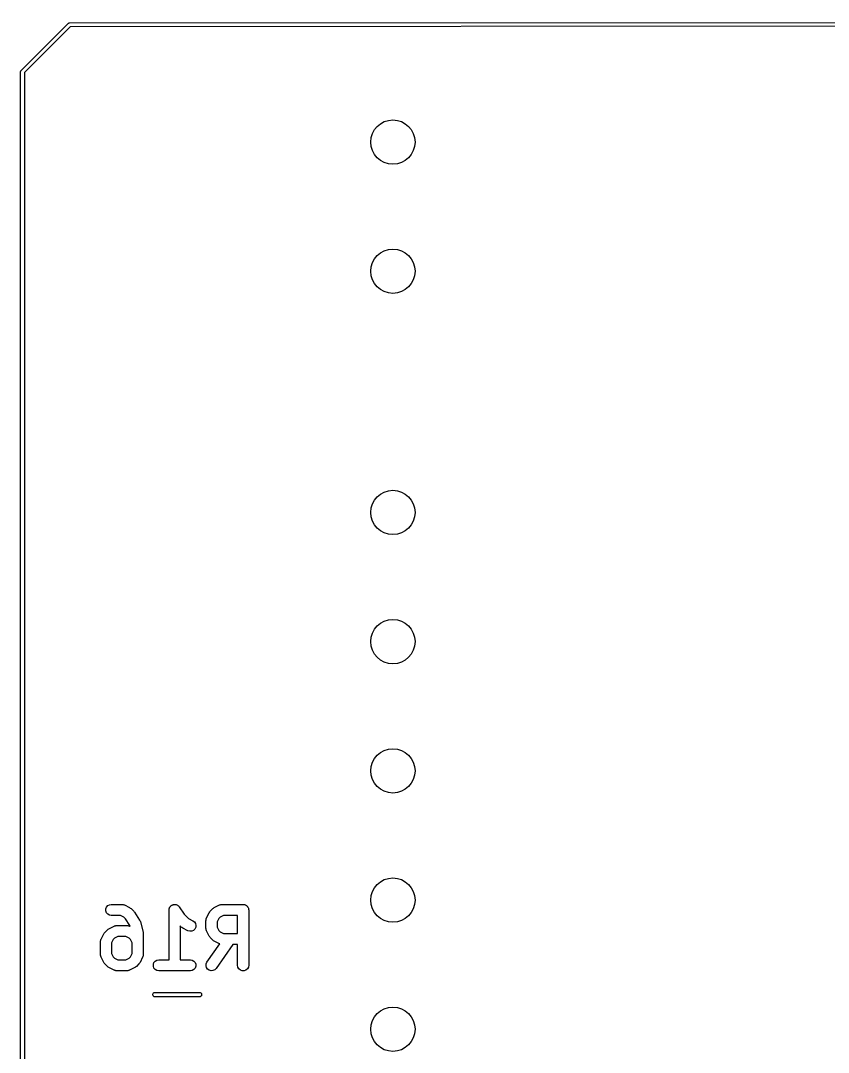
# Model space of a CAD drawing. Extents: x 81 to 161, y -172 to -32.
# Drawn here: x 81.48 to 103.36, y -59.84 to -31.89 of the extents above; entities that cross this region are included whole.
import ezdxf

# ---------------------------------------------------------------- set-up
doc = ezdxf.new("R2010")
doc.units = 0
doc.header["$MEASUREMENT"] = 0
doc.layers.add('BLACK', color=7, linetype='CONTINUOUS')

msp = doc.modelspace()

# ---------------------------------------------------------------- linework, layer by layer
at = {"layer": 'BLACK', "linetype": 'CONTINUOUS'}
for p, q in [((81.5002, -33.2371), (82.7671, -31.9702)), ((82.8247, -32.054), (81.584, -33.2947)), ((82.7671, -31.9702), (82.7713, -31.9651)), ((82.7713, -31.9651), (82.7771, -31.9618)), ((82.7771, -31.9618), (82.7825, -31.958)), ((82.7825, -31.958), (82.7847, -31.9574)), ((82.7847, -31.9574), (82.7866, -31.9563)), ((82.7866, -31.9563), (82.7931, -31.9551)), ((82.7931, -31.9551), (82.7996, -31.9534)), ((82.7996, -31.9534), (82.8062, -31.954)), ((82.8062, -31.954), (160.081, -31.8905)), ((160.063, -31.9905), (82.8247, -32.054)), ((81.4851, -33.2632), (81.4863, -33.2566)), ((81.4863, -33.2566), (81.4874, -33.2547)), ((81.4874, -33.2547), (81.488, -33.2525)), ((81.488, -33.2525), (81.4918, -33.2471)), ((81.4918, -33.2471), (81.4951, -33.2414)), ((81.4951, -33.2414), (81.5002, -33.2371)), ((81.4834, -33.2696), (81.4851, -33.2632)), ((81.484, -33.2762), (81.4834, -33.2696)), ((81.484, -170.813), (81.484, -33.2762)), ((81.584, -33.2947), (81.584, -170.794)), ((83.8101, -55.9036), (83.8436, -55.8637)), ((83.8436, -55.8637), (83.8887, -55.8376)), ((83.8887, -55.8376), (83.94, -55.8286)), ((83.94, -55.8286), (84.2257, -55.8286)), ((84.2257, -55.8286), (84.2342, -55.8301)), ((84.2342, -55.8301), (84.2429, -55.8296)), ((84.2429, -55.8296), (84.2597, -55.8346)), ((84.2597, -55.8346), (84.277, -55.8376)), ((84.277, -55.8376), (84.2845, -55.8419)), ((84.2845, -55.8419), (84.2928, -55.8444)), ((84.2928, -55.8444), (84.4357, -55.9158)), ((85.5304, -55.8977), (85.5394, -55.8822)), ((85.5394, -55.8822), (85.5457, -55.8768)), ((85.5457, -55.8768), (85.5507, -55.8701)), ((85.5507, -55.8701), (85.5656, -55.8602)), ((85.5656, -55.8602), (85.5793, -55.8487)), ((85.5793, -55.8487), (85.5871, -55.8458)), ((85.5871, -55.8458), (85.594, -55.8412)), ((85.594, -55.8412), (85.6114, -55.837)), ((85.6114, -55.837), (85.6282, -55.8308)), ((85.6282, -55.8308), (85.6366, -55.8308)), ((85.6366, -55.8308), (85.6446, -55.8289)), ((85.6446, -55.8289), (85.6624, -55.8308)), ((85.6624, -55.8308), (85.6803, -55.8308)), ((85.6803, -55.8308), (85.6881, -55.8337)), ((85.6881, -55.8337), (85.6964, -55.8346)), ((85.6964, -55.8346), (85.7125, -55.8425)), ((85.7125, -55.8425), (85.7293, -55.8487)), ((85.7293, -55.8487), (85.7357, -55.854)), ((85.7357, -55.854), (85.7431, -55.8577)), ((85.7431, -55.8577), (85.7555, -55.8706)), ((85.7555, -55.8706), (85.7692, -55.8822)), ((85.7692, -55.8822), (85.7733, -55.8894)), ((85.7733, -55.8894), (85.7791, -55.8954)), ((86.7301, -55.9158), (86.8729, -55.8444)), ((86.8729, -55.8444), (86.8812, -55.8419)), ((86.8812, -55.8419), (86.8887, -55.8376)), ((86.8887, -55.8376), (86.906, -55.8346)), ((86.906, -55.8346), (86.9228, -55.8296)), ((86.9228, -55.8296), (86.9315, -55.8301)), ((86.9315, -55.8301), (86.94, -55.8286)), ((86.94, -55.8286), (87.5114, -55.8286)), ((87.5114, -55.8286), (87.5244, -55.8308)), ((87.5244, -55.8308), (87.5375, -55.8308)), ((87.5375, -55.8308), (87.5498, -55.8353)), ((87.5498, -55.8353), (87.5627, -55.8376)), ((87.5627, -55.8376), (87.5741, -55.8442)), ((87.5741, -55.8442), (87.5864, -55.8487)), ((87.5864, -55.8487), (87.5965, -55.8571)), ((87.5965, -55.8571), (87.6078, -55.8637)), ((87.6078, -55.8637), (87.6163, -55.8737)), ((87.6163, -55.8737), (87.6263, -55.8822)), ((87.6263, -55.8822), (87.6329, -55.8935)), ((87.6329, -55.8935), (87.6413, -55.9036)), ((83.7923, -55.9525), (83.8101, -55.9036)), ((83.7923, -56.0046), (83.7923, -55.9525)), ((83.8101, -56.0536), (83.7923, -56.0046)), ((83.8436, -56.0935), (83.8101, -56.0536)), ((83.8887, -56.1195), (83.8436, -56.0935)), ((83.94, -56.1286), (83.8887, -56.1195)), ((84.1903, -56.1286), (83.94, -56.1286)), ((84.2797, -56.1733), (84.1903, -56.1286)), ((84.3234, -56.217), (84.2797, -56.1733)), ((84.4357, -55.9158), (84.4549, -55.9301)), ((84.4549, -55.9301), (84.4746, -55.9439)), ((84.4746, -55.9439), (84.5461, -56.0154)), ((84.5461, -56.0154), (84.5546, -56.0275)), ((84.5546, -56.0275), (84.5648, -56.0382)), ((84.5648, -56.0382), (84.7077, -56.2525)), ((85.5043, -55.9786), (85.5057, -55.9704)), ((85.5043, -57.3286), (85.5043, -55.9786)), ((85.5052, -55.9621), (85.5102, -55.9449)), ((85.5057, -55.9704), (85.5052, -55.9621)), ((85.5102, -55.9449), (85.5133, -55.9273)), ((85.5133, -55.9273), (85.5175, -55.9201)), ((85.5175, -55.9201), (85.5198, -55.9121)), ((85.5198, -55.9121), (85.5304, -55.8977)), ((85.7791, -55.8954), (85.9137, -56.0973)), ((85.9137, -56.0973), (86.0289, -56.2124)), ((86.5201, -56.1972), (86.5915, -56.0543)), ((86.5915, -56.0543), (86.6059, -56.0351)), ((86.6059, -56.0351), (86.6196, -56.0154)), ((86.6196, -56.0154), (86.6911, -55.9439)), ((86.6911, -55.9439), (86.7108, -55.9302)), ((86.7108, -55.9302), (86.7301, -55.9158)), ((86.886, -56.1733), (86.849, -56.2103)), ((86.9754, -56.1286), (86.886, -56.1733)), ((87.3614, -56.1286), (86.9754, -56.1286)), ((87.3614, -56.6143), (87.3614, -56.1286)), ((87.6413, -55.9036), (87.6458, -55.9159)), ((87.6458, -55.9159), (87.6524, -55.9273)), ((87.6524, -55.9273), (87.6547, -55.9402)), ((87.6547, -55.9402), (87.6591, -55.9525)), ((87.6591, -55.9525), (87.6591, -55.9656)), ((87.6591, -55.9656), (87.6614, -55.9786)), ((87.6614, -55.9786), (87.6614, -57.4786)), ((83.8729, -56.4873), (84.0158, -56.4158)), ((84.0158, -56.4158), (84.0241, -56.4134)), ((84.0241, -56.4134), (84.0316, -56.409)), ((84.0316, -56.409), (84.0489, -56.406)), ((84.0489, -56.406), (84.0657, -56.401)), ((84.0657, -56.401), (84.0743, -56.4015)), ((84.0743, -56.4015), (84.0829, -56.4)), ((84.0829, -56.4), (84.3686, -56.4)), ((84.4436, -56.3973), (84.3234, -56.217)), ((84.3686, -56.4), (84.3771, -56.4015)), ((84.3771, -56.4015), (84.3857, -56.401)), ((84.3857, -56.401), (84.4026, -56.406)), ((84.4026, -56.406), (84.4199, -56.409)), ((84.4199, -56.409), (84.4274, -56.4134)), ((84.4274, -56.4134), (84.4357, -56.4158)), ((84.4357, -56.4158), (84.4501, -56.423)), ((84.4501, -56.423), (84.4436, -56.3973)), ((84.7077, -56.2525), (84.718, -56.276)), ((84.718, -56.276), (84.7284, -56.2993)), ((84.7284, -56.2993), (84.7998, -56.585)), ((85.8339, -56.4418), (85.8043, -56.4121)), ((85.8043, -56.4121), (85.8043, -57.3286)), ((85.8536, -56.4556), (85.8339, -56.4418)), ((86.0289, -56.2124), (86.1499, -56.273)), ((86.1499, -56.273), (86.1918, -56.304)), ((86.1918, -56.304), (86.2205, -56.3475)), ((86.2266, -56.4499), (86.2033, -56.4965)), ((86.2205, -56.3475), (86.2326, -56.3982)), ((86.2326, -56.3982), (86.2266, -56.4499)), ((86.5043, -56.2643), (86.5058, -56.2558)), ((86.5043, -56.4786), (86.5043, -56.2643)), ((86.5053, -56.2471), (86.5103, -56.2303)), ((86.5058, -56.2558), (86.5053, -56.2471)), ((86.5103, -56.2303), (86.5133, -56.213)), ((86.5133, -56.213), (86.5177, -56.2055)), ((86.5177, -56.2055), (86.5201, -56.1972)), ((86.849, -56.2103), (86.8043, -56.2997)), ((86.8043, -56.2997), (86.8043, -56.4432)), ((86.8043, -56.4432), (86.849, -56.5326)), ((83.663, -56.7686), (83.7344, -56.6258)), ((83.7344, -56.6258), (83.7487, -56.6065)), ((83.7487, -56.6065), (83.7625, -56.5868)), ((83.7625, -56.5868), (83.8339, -56.5154)), ((83.8339, -56.5154), (83.8536, -56.5016)), ((83.8536, -56.5016), (83.8729, -56.4873)), ((84.1183, -56.7), (84.0289, -56.7447)), ((84.3332, -56.7), (84.1183, -56.7)), ((84.4226, -56.7447), (84.3332, -56.7)), ((84.7998, -56.585), (84.8011, -56.6034)), ((84.8011, -56.6034), (84.8043, -56.6214)), ((84.8043, -56.6214), (84.8043, -57.1929)), ((85.8729, -56.4699), (85.8536, -56.4556)), ((86.0158, -56.5413), (85.8729, -56.4699)), ((86.0657, -56.5562), (86.0158, -56.5413)), ((86.1177, -56.553), (86.0657, -56.5562)), ((86.1655, -56.5323), (86.1177, -56.553)), ((86.2033, -56.4965), (86.1655, -56.5323)), ((86.5058, -56.4871), (86.5043, -56.4786)), ((86.5053, -56.4957), (86.5058, -56.4871)), ((86.5103, -56.5126), (86.5053, -56.4957)), ((86.5133, -56.5299), (86.5103, -56.5126)), ((86.5177, -56.5374), (86.5133, -56.5299)), ((86.5201, -56.5457), (86.5177, -56.5374)), ((86.5915, -56.6885), (86.5201, -56.5457)), ((86.6059, -56.7078), (86.5915, -56.6885)), ((86.6196, -56.7275), (86.6059, -56.7078)), ((86.6911, -56.7989), (86.6196, -56.7275)), ((86.849, -56.5326), (86.886, -56.5696)), ((86.886, -56.5696), (86.9754, -56.6143)), ((86.9754, -56.6143), (87.3614, -56.6143)), ((83.6471, -56.8357), (83.6486, -56.8272)), ((83.6471, -57.1929), (83.6471, -56.8357)), ((83.6481, -56.8186), (83.6531, -56.8017)), ((83.6486, -56.8272), (83.6481, -56.8186)), ((83.6531, -56.8017), (83.6562, -56.7844)), ((83.6562, -56.7844), (83.6605, -56.7769)), ((83.6605, -56.7769), (83.663, -56.7686)), ((83.9918, -56.7817), (83.9471, -56.8711)), ((83.9471, -56.8711), (83.9471, -57.1574)), ((84.0289, -56.7447), (83.9918, -56.7817)), ((84.4596, -56.7817), (84.4226, -56.7447)), ((84.5043, -56.8711), (84.4596, -56.7817)), ((84.5043, -57.1574), (84.5043, -56.8711)), ((86.5314, -57.3926), (86.8765, -56.8995)), ((86.7108, -56.8127), (86.6911, -56.7989)), ((86.7301, -56.827), (86.7108, -56.8127)), ((86.8729, -56.8984), (86.7301, -56.827)), ((87.2324, -56.9143), (86.7772, -57.5646)), ((86.8765, -56.8995), (86.8729, -56.8984)), ((87.3614, -56.9143), (87.2324, -56.9143)), ((87.3614, -57.4786), (87.3614, -56.9143)), ((83.6486, -57.2014), (83.6471, -57.1929)), ((83.6481, -57.21), (83.6486, -57.2014)), ((83.6531, -57.2268), (83.6481, -57.21)), ((83.6562, -57.2442), (83.6531, -57.2268)), ((83.6605, -57.2517), (83.6562, -57.2442)), ((83.663, -57.2599), (83.6605, -57.2517)), ((83.7344, -57.4028), (83.663, -57.2599)), ((83.9471, -57.1574), (83.9918, -57.2469)), ((83.9918, -57.2469), (84.0289, -57.2839)), ((84.0289, -57.2839), (84.1183, -57.3286)), ((84.3332, -57.3286), (84.4226, -57.2839)), ((84.4226, -57.2839), (84.4596, -57.2469)), ((84.4596, -57.2469), (84.5043, -57.1574)), ((84.7884, -57.2599), (84.717, -57.4028)), ((84.7909, -57.2517), (84.7884, -57.2599)), ((84.7952, -57.2442), (84.7909, -57.2517)), ((84.7983, -57.2269), (84.7952, -57.2442)), ((84.8033, -57.21), (84.7983, -57.2269)), ((84.8043, -57.1929), (84.8028, -57.2014)), ((84.8028, -57.2014), (84.8033, -57.21)), ((83.7487, -57.4221), (83.7344, -57.4028)), ((83.7625, -57.4418), (83.7487, -57.4221)), ((83.8339, -57.5132), (83.7625, -57.4418)), ((83.8536, -57.527), (83.8339, -57.5132)), ((83.8729, -57.5413), (83.8536, -57.527)), ((84.0158, -57.6127), (83.8729, -57.5413)), ((84.1183, -57.3286), (84.3332, -57.3286)), ((84.5785, -57.5413), (84.4357, -57.6127)), ((84.5978, -57.527), (84.5785, -57.5413)), ((84.6175, -57.5132), (84.5978, -57.527)), ((84.6889, -57.4418), (84.6175, -57.5132)), ((84.7027, -57.4221), (84.6889, -57.4418)), ((84.717, -57.4028), (84.7027, -57.4221)), ((85.078, -57.4525), (85.0958, -57.4036)), ((85.078, -57.5046), (85.078, -57.4525)), ((85.0958, -57.5536), (85.078, -57.5046)), ((85.0958, -57.4036), (85.1293, -57.3637)), ((85.1293, -57.5935), (85.0958, -57.5536)), ((85.1293, -57.3637), (85.1744, -57.3376)), ((85.1744, -57.3376), (85.2257, -57.3286)), ((85.2257, -57.3286), (85.5043, -57.3286)), ((85.8043, -57.3286), (86.0829, -57.3286)), ((86.0829, -57.3286), (86.1342, -57.3376)), ((86.1342, -57.3376), (86.1793, -57.3637)), ((86.1793, -57.3637), (86.2128, -57.4036)), ((86.2128, -57.5536), (86.1793, -57.5935)), ((86.2128, -57.4036), (86.2306, -57.4525)), ((86.2306, -57.5046), (86.2128, -57.5536)), ((86.2306, -57.4525), (86.2306, -57.5046)), ((86.5049, -57.4917), (86.5094, -57.4398)), ((86.5183, -57.542), (86.5049, -57.4917)), ((86.5094, -57.4398), (86.5314, -57.3926)), ((86.5482, -57.5847), (86.5183, -57.542)), ((86.7772, -57.5646), (86.7403, -57.6014)), ((87.3705, -57.5299), (87.3614, -57.4786)), ((87.3965, -57.575), (87.3705, -57.5299)), ((87.6524, -57.5299), (87.6263, -57.575)), ((87.6614, -57.4786), (87.6524, -57.5299)), ((84.0241, -57.6152), (84.0158, -57.6127)), ((84.0316, -57.6195), (84.0241, -57.6152)), ((84.0489, -57.6226), (84.0316, -57.6195)), ((84.0657, -57.6276), (84.0489, -57.6226)), ((84.0743, -57.6271), (84.0657, -57.6276)), ((84.0829, -57.6286), (84.0743, -57.6271)), ((84.3686, -57.6286), (84.0829, -57.6286)), ((84.3771, -57.6271), (84.3686, -57.6286)), ((84.3857, -57.6276), (84.3771, -57.6271)), ((84.4026, -57.6226), (84.3857, -57.6276)), ((84.4199, -57.6195), (84.4026, -57.6226)), ((84.4274, -57.6152), (84.4199, -57.6195)), ((84.4357, -57.6127), (84.4274, -57.6152)), ((85.1744, -57.6195), (85.1293, -57.5935)), ((85.2257, -57.6286), (85.1744, -57.6195)), ((86.0829, -57.6286), (85.2257, -57.6286)), ((86.1342, -57.6195), (86.0829, -57.6286)), ((86.1793, -57.5935), (86.1342, -57.6195)), ((86.5909, -57.6145), (86.5482, -57.5847)), ((86.6412, -57.628), (86.5909, -57.6145)), ((86.6931, -57.6235), (86.6412, -57.628)), ((86.7403, -57.6014), (86.6931, -57.6235)), ((87.4364, -57.6085), (87.3965, -57.575)), ((87.4854, -57.6263), (87.4364, -57.6085)), ((87.5375, -57.6263), (87.4854, -57.6263)), ((87.5864, -57.6085), (87.5375, -57.6263)), ((87.6263, -57.575), (87.5864, -57.6085)), ((85.0629, -58.2614), (85.0702, -58.2415)), ((85.0629, -58.2826), (85.0629, -58.2614)), ((85.0702, -58.3025), (85.0629, -58.2826)), ((85.0702, -58.2415), (85.0838, -58.2253)), ((85.0838, -58.3187), (85.0702, -58.3025)), ((85.0838, -58.2253), (85.1021, -58.2147)), ((85.1021, -58.3293), (85.0838, -58.3187)), ((85.1021, -58.2147), (85.1177, -58.212)), ((85.1177, -58.332), (85.1021, -58.3293)), ((85.1177, -58.212), (86.3323, -58.212)), ((86.3323, -58.332), (85.1177, -58.332)), ((86.3323, -58.212), (86.3479, -58.2147)), ((86.3479, -58.3293), (86.3323, -58.332)), ((86.3479, -58.2147), (86.3662, -58.2253)), ((86.3662, -58.3187), (86.3479, -58.3293)), ((86.3662, -58.2253), (86.3798, -58.2415)), ((86.3798, -58.3025), (86.3662, -58.3187)), ((86.3798, -58.2415), (86.3871, -58.2614)), ((86.3871, -58.2826), (86.3798, -58.3025)), ((86.3871, -58.2614), (86.3871, -58.2826))]:
    msp.add_line(p, q, dxfattribs=at)
at = {"layer": 'BLACK'}
for centre in [(91.567, -35.179), (91.567, -35.179), (91.567, -38.679), (91.567, -38.679), (91.567, -45.212), (91.567, -45.212), (91.567, -48.712), (91.567, -48.712), (91.567, -52.212), (91.567, -52.212), (91.567, -55.712), (91.567, -55.712), (91.567, -59.212), (91.567, -59.212)]:
    msp.add_circle(centre, 0.6, dxfattribs=at)

doc.saveas('drawing.dxf')
